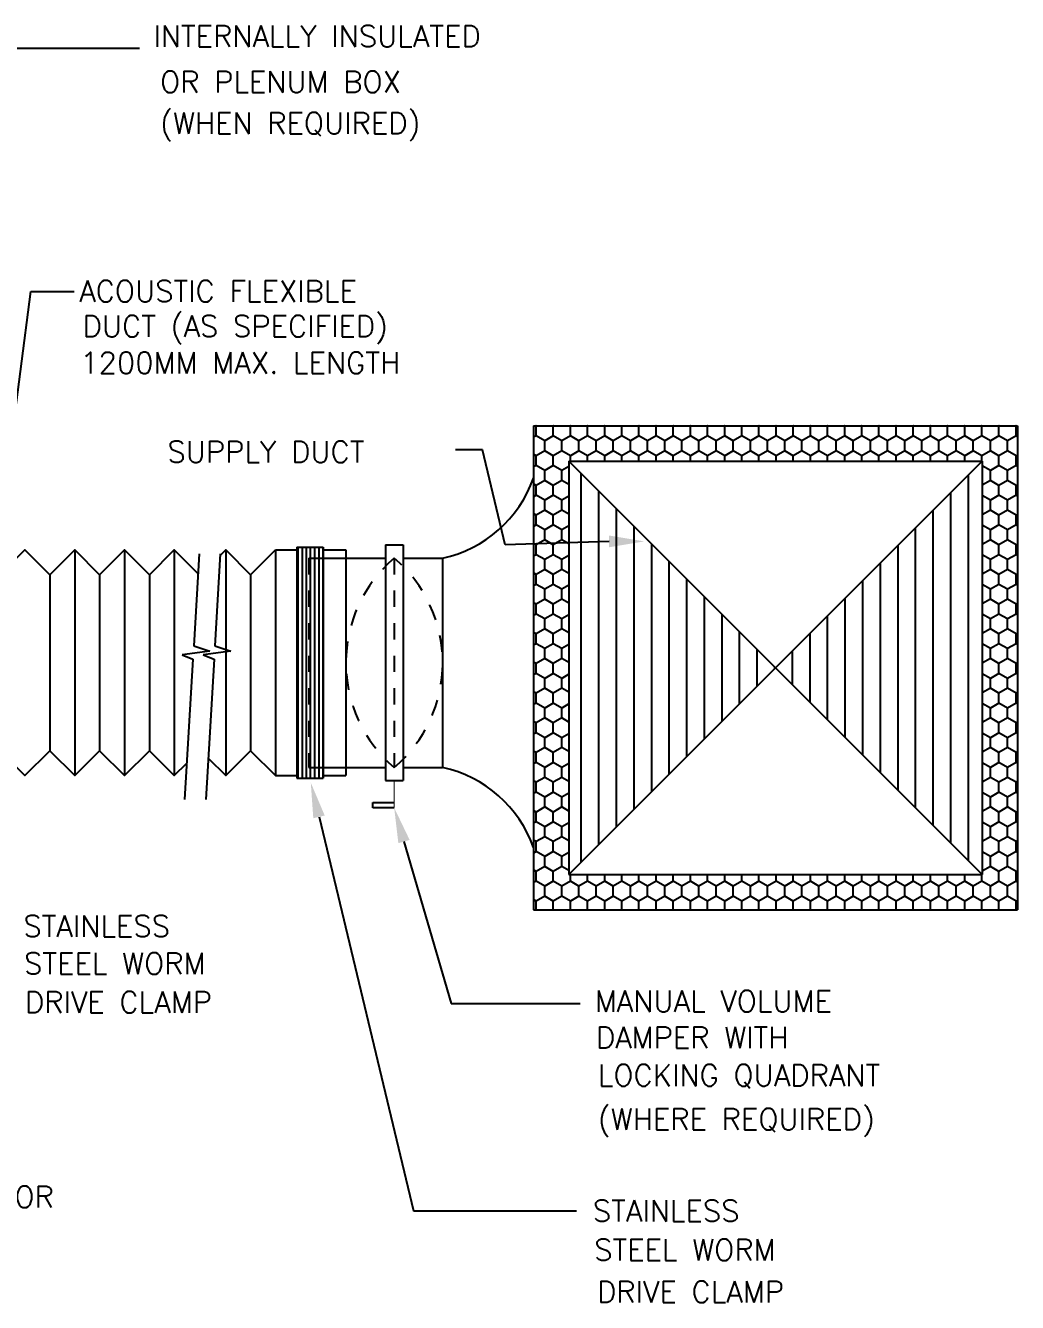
# Model space of a CAD drawing. Extents: x 594 to 813, y 174 to 240.
# Drawn here: x 639.63 to 645.73, y 193.86 to 201.72 of the extents above; entities that cross this region are included whole.
import ezdxf

# ---------------------------------------------------------------- set-up
doc = ezdxf.new("R2010")
doc.units = 0
doc.header["$MEASUREMENT"] = 0
doc.linetypes.add('HIDDEN', pattern=[0.375, 0.25, -0.125])
doc.linetypes.add('MCEN2', pattern=[3, 2, -1])
doc.layers.get('0').update_dxf_attribs({"linetype": 'CONTINUOUS', "lineweight": 30})
doc.layers.add('AC.REF(S). PIPING', color=3, linetype='CONTINUOUS', lineweight=30)
for name, color, linetype in [('DETAILS', 11, 'CONTINUOUS'), ('G-TX-HEV', 2, 'CONTINUOUS'), ('T-TEXT', 3, 'CONTINUOUS')]:
    doc.layers.add(name, color=color, linetype=linetype)
doc.styles.add('AC', font='romans.shx', dxfattribs={"height": 0.2})

# ---------------------------------------------------------------- blocks, each defined once
blk = doc.blocks.new('*X256')
at = {"color": 0}
for p, q in [((124, 177.68), (124, 221.84)), ((168, 177.84), (168, 221.68)), ((126, 179.68), (126, 219.84)), ((166, 179.84), (166, 219.68)), ((128, 181.68), (128, 217.84)), ((164, 181.84), (164, 217.68)), ((130, 183.68), (130, 215.84)), ((162, 183.84), (162, 215.68)), ((132, 185.68), (132, 213.84)), ((160, 185.84), (160, 213.68)), ((134, 187.68), (134, 211.84)), ((158, 187.84), (158, 211.68)), ((136, 189.68), (136, 209.84)), ((156, 189.84), (156, 209.68)), ((138, 191.68), (138, 207.84)), ((154, 191.84), (154, 207.68)), ((140, 193.68), (140, 205.84)), ((152, 193.84), (152, 205.68)), ((142, 195.68), (142, 203.84)), ((150, 195.84), (150, 203.68)), ((144, 197.68), (144, 201.84)), ((148, 197.84), (148, 201.68)), ((146, 199.68), (146, 199.84))]:
    blk.add_line(p, q, dxfattribs=at)
blk = doc.blocks.new('*X257')
at = {"color": 0}
for p, q in [((118.86, 227.25), (118.84, 227.26)), ((118.88, 227.26), (118.86, 227.25)), ((118.86, 226.12), (118.86, 227.25)), ((120.81, 227.25), (120.79, 227.26)), ((120.83, 227.26), (120.81, 227.25)), ((120.81, 226.12), (120.81, 227.25)), ((122.76, 227.25), (122.74, 227.26)), ((122.78, 227.26), (122.76, 227.25)), ((122.76, 226.12), (122.76, 227.25)), ((124.71, 227.25), (124.69, 227.26)), ((124.73, 227.26), (124.71, 227.25)), ((124.71, 226.12), (124.71, 227.25)), ((126.66, 227.25), (126.64, 227.26)), ((126.67, 227.26), (126.66, 227.25)), ((126.66, 226.12), (126.66, 227.25)), ((128.6, 227.25), (128.59, 227.26)), ((128.62, 227.26), (128.6, 227.25)), ((128.6, 226.12), (128.6, 227.25)), ((130.55, 227.25), (130.54, 227.26)), ((130.57, 227.26), (130.55, 227.25)), ((130.55, 226.12), (130.55, 227.25)), ((132.5, 227.25), (132.48, 227.26)), ((132.52, 227.26), (132.5, 227.25)), ((132.5, 226.12), (132.5, 227.25)), ((134.45, 227.25), (134.43, 227.26)), ((134.47, 227.26), (134.45, 227.25)), ((134.45, 226.12), (134.45, 227.25)), ((136.4, 227.25), (136.38, 227.26)), ((136.42, 227.26), (136.4, 227.25)), ((136.4, 226.12), (136.4, 227.25)), ((138.35, 227.25), (138.33, 227.26)), ((138.37, 227.26), (138.35, 227.25)), ((138.35, 226.12), (138.35, 227.25)), ((140.3, 227.25), (140.28, 227.26)), ((140.31, 227.26), (140.3, 227.25)), ((140.3, 226.12), (140.3, 227.25)), ((142.24, 227.25), (142.23, 227.26)), ((142.26, 227.26), (142.24, 227.25)), ((142.24, 226.12), (142.24, 227.25)), ((144.19, 227.25), (144.18, 227.26)), ((144.21, 227.26), (144.19, 227.25)), ((144.19, 226.12), (144.19, 227.25)), ((146.14, 227.25), (146.12, 227.26)), ((146.16, 227.26), (146.14, 227.25)), ((146.14, 226.12), (146.14, 227.25)), ((148.09, 227.25), (148.07, 227.26)), ((148.11, 227.26), (148.09, 227.25)), ((148.09, 226.12), (148.09, 227.25)), ((150.04, 227.25), (150.02, 227.26)), ((150.06, 227.26), (150.04, 227.25)), ((150.04, 226.12), (150.04, 227.25)), ((151.99, 227.25), (151.97, 227.26)), ((152.01, 227.26), (151.99, 227.25)), ((151.99, 226.12), (151.99, 227.25)), ((153.94, 227.25), (153.92, 227.26)), ((153.95, 227.26), (153.94, 227.25)), ((153.94, 226.12), (153.94, 227.25)), ((155.88, 227.25), (155.87, 227.26)), ((155.9, 227.26), (155.88, 227.25)), ((155.88, 226.12), (155.88, 227.25)), ((157.83, 227.25), (157.82, 227.26)), ((157.85, 227.26), (157.83, 227.25)), ((157.83, 226.12), (157.83, 227.25)), ((159.78, 227.25), (159.76, 227.26)), ((159.8, 227.26), (159.78, 227.25)), ((159.78, 226.12), (159.78, 227.25)), ((161.73, 227.25), (161.71, 227.26)), ((161.75, 227.26), (161.73, 227.25)), ((161.73, 226.12), (161.73, 227.25)), ((163.68, 227.25), (163.66, 227.26)), ((163.7, 227.26), (163.68, 227.25)), ((163.68, 226.12), (163.68, 227.25)), ((165.63, 227.25), (165.61, 227.26)), ((165.65, 227.26), (165.63, 227.25)), ((165.63, 226.12), (165.63, 227.25)), ((167.58, 227.25), (167.56, 227.26)), ((167.59, 227.26), (167.58, 227.25)), ((167.58, 226.12), (167.58, 227.25)), ((169.52, 227.25), (169.51, 227.26)), ((169.54, 227.26), (169.52, 227.25)), ((169.52, 226.12), (169.52, 227.25)), ((171.47, 227.25), (171.46, 227.26)), ((171.49, 227.26), (171.47, 227.25)), ((171.47, 226.12), (171.47, 227.25)), ((173.42, 227.25), (173.4, 227.26)), ((173.44, 227.26), (173.42, 227.25)), ((173.42, 226.12), (173.42, 227.25)), ((118.86, 226.12), (118.58, 225.96)), ((119.84, 225.56), (118.86, 226.12)), ((120.81, 226.12), (119.84, 225.56)), ((119.84, 224.44), (119.84, 225.56)), ((121.78, 225.56), (120.81, 226.12)), ((122.76, 226.12), (121.78, 225.56)), ((121.78, 224.44), (121.78, 225.56)), ((123.73, 225.56), (122.76, 226.12)), ((124.71, 226.12), (123.73, 225.56)), ((123.73, 224.44), (123.73, 225.56)), ((125.68, 225.56), (124.71, 226.12)), ((126.66, 226.12), (125.68, 225.56)), ((125.68, 224.44), (125.68, 225.56)), ((127.63, 225.56), (126.66, 226.12)), ((128.6, 226.12), (127.63, 225.56)), ((127.63, 224.44), (127.63, 225.56)), ((129.58, 225.56), (128.6, 226.12)), ((130.55, 226.12), (129.58, 225.56)), ((129.58, 224.44), (129.58, 225.56)), ((131.53, 225.56), (130.55, 226.12)), ((132.5, 226.12), (131.53, 225.56)), ((131.53, 224.44), (131.53, 225.56)), ((133.48, 225.56), (132.5, 226.12)), ((134.45, 226.12), (133.48, 225.56)), ((133.48, 224.44), (133.48, 225.56)), ((135.42, 225.56), (134.45, 226.12)), ((136.4, 226.12), (135.42, 225.56)), ((135.42, 224.44), (135.42, 225.56)), ((137.37, 225.56), (136.4, 226.12)), ((138.35, 226.12), (137.37, 225.56)), ((137.37, 224.44), (137.37, 225.56)), ((139.32, 225.56), (138.35, 226.12)), ((140.3, 226.12), (139.32, 225.56)), ((139.32, 224.44), (139.32, 225.56)), ((141.27, 225.56), (140.3, 226.12)), ((142.24, 226.12), (141.27, 225.56)), ((141.27, 224.44), (141.27, 225.56)), ((143.22, 225.56), (142.24, 226.12)), ((144.19, 226.12), (143.22, 225.56)), ((143.22, 224.44), (143.22, 225.56)), ((145.17, 225.56), (144.19, 226.12)), ((146.14, 226.12), (145.17, 225.56)), ((145.17, 224.44), (145.17, 225.56)), ((147.12, 225.56), (146.14, 226.12)), ((148.09, 226.12), (147.12, 225.56)), ((147.12, 224.44), (147.12, 225.56)), ((149.06, 225.56), (148.09, 226.12)), ((150.04, 226.12), (149.06, 225.56)), ((149.06, 224.44), (149.06, 225.56)), ((151.01, 225.56), (150.04, 226.12)), ((151.99, 226.12), (151.01, 225.56)), ((151.01, 224.44), (151.01, 225.56)), ((152.96, 225.56), (151.99, 226.12)), ((153.94, 226.12), (152.96, 225.56)), ((152.96, 224.44), (152.96, 225.56)), ((154.91, 225.56), (153.94, 226.12)), ((155.88, 226.12), (154.91, 225.56)), ((154.91, 224.44), (154.91, 225.56)), ((156.86, 225.56), (155.88, 226.12)), ((157.83, 226.12), (156.86, 225.56)), ((156.86, 224.44), (156.86, 225.56)), ((158.81, 225.56), (157.83, 226.12)), ((159.78, 226.12), (158.81, 225.56)), ((158.81, 224.44), (158.81, 225.56)), ((160.76, 225.56), (159.78, 226.12)), ((161.73, 226.12), (160.76, 225.56)), ((160.76, 224.44), (160.76, 225.56)), ((162.7, 225.56), (161.73, 226.12)), ((163.68, 226.12), (162.7, 225.56)), ((162.7, 224.44), (162.7, 225.56)), ((164.65, 225.56), (163.68, 226.12)), ((165.63, 226.12), (164.65, 225.56)), ((164.65, 224.44), (164.65, 225.56)), ((166.6, 225.56), (165.63, 226.12)), ((167.58, 226.12), (166.6, 225.56)), ((166.6, 224.44), (166.6, 225.56)), ((168.55, 225.56), (167.58, 226.12)), ((169.52, 226.12), (168.55, 225.56)), ((168.55, 224.44), (168.55, 225.56)), ((170.5, 225.56), (169.52, 226.12)), ((171.47, 226.12), (170.5, 225.56)), ((170.5, 224.44), (170.5, 225.56)), ((172.45, 225.56), (171.47, 226.12)), ((173.42, 226.12), (172.45, 225.56)), ((172.45, 224.44), (172.45, 225.56)), ((173.58, 226.03), (173.42, 226.12)), ((118.86, 223.87), (118.58, 224.04)), ((119.84, 224.44), (118.86, 223.87)), ((118.86, 222.75), (118.86, 223.87)), ((120.81, 223.87), (119.84, 224.44)), ((121.78, 224.44), (120.81, 223.87)), ((120.81, 222.75), (120.81, 223.87)), ((122.76, 223.87), (121.78, 224.44)), ((123.73, 224.44), (122.76, 223.87)), ((122.76, 223.26), (122.76, 223.87)), ((124.71, 223.87), (123.73, 224.44)), ((125.68, 224.44), (124.71, 223.87)), ((124.71, 223.26), (124.71, 223.87)), ((126.66, 223.87), (125.68, 224.44)), ((127.63, 224.44), (126.66, 223.87)), ((126.66, 223.26), (126.66, 223.87)), ((128.6, 223.87), (127.63, 224.44)), ((129.58, 224.44), (128.6, 223.87)), ((128.6, 223.26), (128.6, 223.87)), ((130.55, 223.87), (129.58, 224.44)), ((131.53, 224.44), (130.55, 223.87)), ((130.55, 223.26), (130.55, 223.87)), ((132.5, 223.87), (131.53, 224.44)), ((133.48, 224.44), (132.5, 223.87)), ((132.5, 223.26), (132.5, 223.87)), ((134.45, 223.87), (133.48, 224.44)), ((135.42, 224.44), (134.45, 223.87)), ((134.45, 223.26), (134.45, 223.87)), ((136.4, 223.87), (135.42, 224.44)), ((137.37, 224.44), (136.4, 223.87)), ((136.4, 223.26), (136.4, 223.87)), ((138.35, 223.87), (137.37, 224.44)), ((139.32, 224.44), (138.35, 223.87)), ((138.35, 223.26), (138.35, 223.87)), ((140.3, 223.87), (139.32, 224.44)), ((141.27, 224.44), (140.3, 223.87)), ((140.3, 223.26), (140.3, 223.87)), ((142.24, 223.87), (141.27, 224.44)), ((143.22, 224.44), (142.24, 223.87)), ((142.24, 223.26), (142.24, 223.87)), ((144.19, 223.87), (143.22, 224.44)), ((145.17, 224.44), (144.19, 223.87)), ((144.19, 223.26), (144.19, 223.87)), ((146.14, 223.87), (145.17, 224.44)), ((147.12, 224.44), (146.14, 223.87)), ((146.14, 223.26), (146.14, 223.87)), ((148.09, 223.87), (147.12, 224.44)), ((149.06, 224.44), (148.09, 223.87)), ((148.09, 223.26), (148.09, 223.87)), ((150.04, 223.87), (149.06, 224.44)), ((151.01, 224.44), (150.04, 223.87)), ((150.04, 223.26), (150.04, 223.87)), ((151.99, 223.87), (151.01, 224.44)), ((152.96, 224.44), (151.99, 223.87)), ((151.99, 223.26), (151.99, 223.87)), ((153.94, 223.87), (152.96, 224.44)), ((154.91, 224.44), (153.94, 223.87)), ((153.94, 223.26), (153.94, 223.87)), ((155.88, 223.87), (154.91, 224.44)), ((156.86, 224.44), (155.88, 223.87)), ((155.88, 223.26), (155.88, 223.87)), ((157.83, 223.87), (156.86, 224.44)), ((158.81, 224.44), (157.83, 223.87)), ((157.83, 223.26), (157.83, 223.87)), ((159.78, 223.87), (158.81, 224.44)), ((160.76, 224.44), (159.78, 223.87)), ((159.78, 223.26), (159.78, 223.87)), ((161.73, 223.87), (160.76, 224.44)), ((162.7, 224.44), (161.73, 223.87)), ((161.73, 223.26), (161.73, 223.87)), ((163.68, 223.87), (162.7, 224.44)), ((164.65, 224.44), (163.68, 223.87)), ((163.68, 223.26), (163.68, 223.87)), ((165.63, 223.87), (164.65, 224.44)), ((166.6, 224.44), (165.63, 223.87)), ((165.63, 223.26), (165.63, 223.87)), ((167.58, 223.87), (166.6, 224.44)), ((168.55, 224.44), (167.58, 223.87)), ((167.58, 223.26), (167.58, 223.87)), ((169.52, 223.87), (168.55, 224.44)), ((170.5, 224.44), (169.52, 223.87)), ((169.52, 223.26), (169.52, 223.87)), ((171.47, 223.87), (170.5, 224.44)), ((172.45, 224.44), (171.47, 223.87)), ((171.47, 222.75), (171.47, 223.87)), ((173.42, 223.87), (172.45, 224.44)), ((173.58, 223.97), (173.42, 223.87)), ((173.42, 222.75), (173.42, 223.87)), ((118.86, 222.75), (118.58, 222.59)), ((119.84, 222.19), (118.86, 222.75)), ((120.81, 222.75), (119.84, 222.19)), ((119.84, 221.06), (119.84, 222.19)), ((121.78, 222.19), (120.81, 222.75)), ((122.58, 222.65), (121.78, 222.19)), ((121.78, 221.06), (121.78, 222.19)), ((170.5, 222.19), (169.58, 222.72)), ((171.47, 222.75), (170.5, 222.19)), ((170.5, 221.06), (170.5, 222.19)), ((172.45, 222.19), (171.47, 222.75)), ((173.42, 222.75), (172.45, 222.19)), ((172.45, 221.06), (172.45, 222.19)), ((173.58, 222.66), (173.42, 222.75)), ((118.86, 220.5), (118.58, 220.66)), ((119.84, 221.06), (118.86, 220.5)), ((120.81, 220.5), (119.84, 221.06)), ((121.78, 221.06), (120.81, 220.5)), ((122.58, 220.6), (121.78, 221.06)), ((170.5, 221.06), (169.58, 220.53)), ((171.47, 220.5), (170.5, 221.06)), ((172.45, 221.06), (171.47, 220.5)), ((173.42, 220.5), (172.45, 221.06)), ((118.86, 219.37), (118.58, 219.21)), ((118.86, 219.37), (118.86, 220.5)), ((119.84, 218.81), (118.86, 219.37)), ((120.81, 219.37), (119.84, 218.81)), ((120.81, 219.37), (120.81, 220.5)), ((121.78, 218.81), (120.81, 219.37)), ((122.58, 219.27), (121.78, 218.81)), ((170.5, 218.81), (169.58, 219.34)), ((171.47, 219.37), (170.5, 218.81)), ((171.47, 219.37), (171.47, 220.5)), ((172.45, 218.81), (171.47, 219.37)), ((173.42, 219.37), (172.45, 218.81)), ((173.58, 220.59), (173.42, 220.5)), ((173.42, 219.37), (173.42, 220.5)), ((173.58, 219.28), (173.42, 219.37)), ((119.84, 217.69), (119.84, 218.81)), ((121.78, 217.69), (121.78, 218.81)), ((170.5, 217.69), (170.5, 218.81)), ((172.45, 217.69), (172.45, 218.81)), ((118.86, 217.12), (118.58, 217.29)), ((119.84, 217.69), (118.86, 217.12)), ((118.86, 216), (118.86, 217.12)), ((120.81, 217.12), (119.84, 217.69)), ((121.78, 217.69), (120.81, 217.12)), ((120.81, 216), (120.81, 217.12)), ((122.58, 217.23), (121.78, 217.69)), ((170.5, 217.69), (169.58, 217.16)), ((171.47, 217.12), (170.5, 217.69)), ((172.45, 217.69), (171.47, 217.12)), ((171.47, 216), (171.47, 217.12)), ((173.42, 217.12), (172.45, 217.69)), ((173.58, 217.22), (173.42, 217.12)), ((173.42, 216), (173.42, 217.12)), ((118.86, 216), (118.58, 215.84)), ((119.84, 215.44), (118.86, 216)), ((120.81, 216), (119.84, 215.44)), ((119.84, 214.31), (119.84, 215.44)), ((121.78, 215.44), (120.81, 216)), ((122.58, 215.9), (121.78, 215.44)), ((121.78, 214.31), (121.78, 215.44)), ((170.5, 215.44), (169.58, 215.97)), ((171.47, 216), (170.5, 215.44)), ((170.5, 214.31), (170.5, 215.44)), ((172.45, 215.44), (171.47, 216)), ((173.42, 216), (172.45, 215.44)), ((172.45, 214.31), (172.45, 215.44)), ((173.58, 215.91), (173.42, 216)), ((118.86, 213.75), (118.58, 213.91)), ((119.84, 214.31), (118.86, 213.75)), ((118.86, 212.62), (118.86, 213.75)), ((120.81, 213.75), (119.84, 214.31)), ((121.78, 214.31), (120.81, 213.75)), ((120.81, 212.62), (120.81, 213.75)), ((122.58, 213.85), (121.78, 214.31)), ((170.5, 214.31), (169.58, 213.78)), ((171.47, 213.75), (170.5, 214.31)), ((172.45, 214.31), (171.47, 213.75)), ((171.47, 212.62), (171.47, 213.75)), ((173.42, 213.75), (172.45, 214.31)), ((173.58, 213.84), (173.42, 213.75)), ((173.42, 212.62), (173.42, 213.75)), ((118.86, 212.62), (118.58, 212.46)), ((119.84, 212.06), (118.86, 212.62)), ((120.81, 212.62), (119.84, 212.06)), ((119.84, 210.94), (119.84, 212.06)), ((121.78, 212.06), (120.81, 212.62)), ((122.58, 212.52), (121.78, 212.06)), ((121.78, 210.94), (121.78, 212.06)), ((170.5, 212.06), (169.58, 212.59)), ((171.47, 212.62), (170.5, 212.06)), ((170.5, 210.94), (170.5, 212.06)), ((172.45, 212.06), (171.47, 212.62)), ((173.42, 212.62), (172.45, 212.06)), ((172.45, 210.94), (172.45, 212.06)), ((173.58, 212.53), (173.42, 212.62)), ((118.86, 210.37), (118.58, 210.54)), ((119.84, 210.94), (118.86, 210.37)), ((120.81, 210.37), (119.84, 210.94)), ((121.78, 210.94), (120.81, 210.37)), ((122.58, 210.48), (121.78, 210.94)), ((170.5, 210.94), (169.58, 210.41)), ((171.47, 210.37), (170.5, 210.94)), ((172.45, 210.94), (171.47, 210.37)), ((173.42, 210.37), (172.45, 210.94)), ((173.58, 210.47), (173.42, 210.37)), ((118.86, 209.25), (118.58, 209.09)), ((118.86, 209.25), (118.86, 210.37)), ((119.84, 208.69), (118.86, 209.25)), ((120.81, 209.25), (119.84, 208.69)), ((120.81, 209.25), (120.81, 210.37)), ((121.78, 208.69), (120.81, 209.25)), ((122.58, 209.15), (121.78, 208.69)), ((170.5, 208.69), (169.58, 209.22)), ((171.47, 209.25), (170.5, 208.69)), ((171.47, 209.25), (171.47, 210.37)), ((172.45, 208.69), (171.47, 209.25)), ((173.42, 209.25), (172.45, 208.69)), ((173.42, 209.25), (173.42, 210.37)), ((173.58, 209.16), (173.42, 209.25)), ((119.84, 207.56), (118.86, 207)), ((119.84, 207.56), (119.84, 208.69)), ((120.81, 207), (119.84, 207.56)), ((121.78, 207.56), (120.81, 207)), ((121.78, 207.56), (121.78, 208.69)), ((122.58, 207.1), (121.78, 207.56)), ((170.5, 207.56), (169.58, 207.03)), ((170.5, 207.56), (170.5, 208.69)), ((171.47, 207), (170.5, 207.56)), ((172.45, 207.56), (171.47, 207)), ((172.45, 207.56), (172.45, 208.69)), ((173.42, 207), (172.45, 207.56)), ((118.86, 207), (118.58, 207.16)), ((118.86, 205.87), (118.86, 207)), ((120.81, 205.87), (120.81, 207)), ((171.47, 205.87), (171.47, 207)), ((173.58, 207.09), (173.42, 207)), ((173.42, 205.87), (173.42, 207)), ((118.86, 205.87), (118.58, 205.71)), ((119.84, 205.31), (118.86, 205.87)), ((120.81, 205.87), (119.84, 205.31)), ((119.84, 204.19), (119.84, 205.31)), ((121.78, 205.31), (120.81, 205.87)), ((122.58, 205.77), (121.78, 205.31)), ((121.78, 204.19), (121.78, 205.31)), ((170.5, 205.31), (169.58, 205.84)), ((171.47, 205.87), (170.5, 205.31)), ((170.5, 204.19), (170.5, 205.31)), ((172.45, 205.31), (171.47, 205.87)), ((173.42, 205.87), (172.45, 205.31)), ((172.45, 204.19), (172.45, 205.31)), ((173.58, 205.78), (173.42, 205.87)), ((118.86, 203.62), (118.58, 203.79)), ((119.84, 204.19), (118.86, 203.62)), ((118.86, 202.5), (118.86, 203.62)), ((120.81, 203.62), (119.84, 204.19)), ((121.78, 204.19), (120.81, 203.62)), ((120.81, 202.5), (120.81, 203.62)), ((122.58, 203.73), (121.78, 204.19)), ((170.5, 204.19), (169.58, 203.66)), ((171.47, 203.62), (170.5, 204.19)), ((172.45, 204.19), (171.47, 203.62)), ((171.47, 202.5), (171.47, 203.62)), ((173.42, 203.62), (172.45, 204.19)), ((173.58, 203.72), (173.42, 203.62)), ((173.42, 202.5), (173.42, 203.62)), ((118.86, 202.5), (118.58, 202.34)), ((119.84, 201.94), (118.86, 202.5)), ((120.81, 202.5), (119.84, 201.94)), ((119.84, 200.81), (119.84, 201.94)), ((121.78, 201.94), (120.81, 202.5)), ((122.58, 202.4), (121.78, 201.94)), ((121.78, 200.81), (121.78, 201.94)), ((170.5, 201.94), (169.58, 202.47)), ((171.47, 202.5), (170.5, 201.94)), ((170.5, 200.81), (170.5, 201.94)), ((172.45, 201.94), (171.47, 202.5)), ((173.42, 202.5), (172.45, 201.94)), ((172.45, 200.81), (172.45, 201.94)), ((173.58, 202.41), (173.42, 202.5)), ((118.86, 200.25), (118.58, 200.41)), ((119.84, 200.81), (118.86, 200.25)), ((120.81, 200.25), (119.84, 200.81)), ((121.78, 200.81), (120.81, 200.25)), ((122.58, 200.35), (121.78, 200.81)), ((170.5, 200.81), (169.58, 200.28)), ((171.47, 200.25), (170.5, 200.81)), ((172.45, 200.81), (171.47, 200.25)), ((173.42, 200.25), (172.45, 200.81)), ((173.58, 200.34), (173.42, 200.25)), ((118.86, 199.12), (118.58, 198.96)), ((118.86, 199.12), (118.86, 200.25)), ((119.84, 198.56), (118.86, 199.12)), ((120.81, 199.12), (119.84, 198.56)), ((120.81, 199.12), (120.81, 200.25)), ((121.78, 198.56), (120.81, 199.12)), ((122.58, 199.02), (121.78, 198.56)), ((170.5, 198.56), (169.58, 199.09)), ((171.47, 199.12), (170.5, 198.56)), ((171.47, 199.12), (171.47, 200.25)), ((172.45, 198.56), (171.47, 199.12)), ((173.42, 199.12), (172.45, 198.56)), ((173.42, 199.12), (173.42, 200.25)), ((173.58, 199.03), (173.42, 199.12)), ((119.84, 197.44), (118.86, 196.87)), ((119.84, 197.44), (119.84, 198.56)), ((120.81, 196.87), (119.84, 197.44)), ((121.78, 197.44), (120.81, 196.87)), ((121.78, 197.44), (121.78, 198.56)), ((122.58, 196.98), (121.78, 197.44)), ((170.5, 197.44), (169.58, 196.91)), ((170.5, 197.44), (170.5, 198.56)), ((171.47, 196.87), (170.5, 197.44)), ((172.45, 197.44), (171.47, 196.87)), ((172.45, 197.44), (172.45, 198.56)), ((173.42, 196.87), (172.45, 197.44)), ((118.86, 196.87), (118.58, 197.04)), ((118.86, 195.75), (118.86, 196.87)), ((120.81, 195.75), (120.81, 196.87)), ((171.47, 195.75), (171.47, 196.87)), ((173.58, 196.97), (173.42, 196.87)), ((173.42, 195.75), (173.42, 196.87)), ((118.86, 195.75), (118.58, 195.59)), ((119.84, 195.19), (118.86, 195.75)), ((120.81, 195.75), (119.84, 195.19)), ((119.84, 194.06), (119.84, 195.19)), ((121.78, 195.19), (120.81, 195.75)), ((122.58, 195.65), (121.78, 195.19)), ((121.78, 194.06), (121.78, 195.19)), ((170.5, 195.19), (169.58, 195.72)), ((171.47, 195.75), (170.5, 195.19)), ((170.5, 194.06), (170.5, 195.19)), ((172.45, 195.19), (171.47, 195.75)), ((173.42, 195.75), (172.45, 195.19)), ((172.45, 194.06), (172.45, 195.19)), ((173.58, 195.66), (173.42, 195.75)), ((118.86, 193.5), (118.58, 193.66)), ((119.84, 194.06), (118.86, 193.5)), ((118.86, 192.37), (118.86, 193.5)), ((120.81, 193.5), (119.84, 194.06)), ((121.78, 194.06), (120.81, 193.5)), ((120.81, 192.37), (120.81, 193.5)), ((122.58, 193.6), (121.78, 194.06)), ((170.5, 194.06), (169.58, 193.53)), ((171.47, 193.5), (170.5, 194.06)), ((172.45, 194.06), (171.47, 193.5)), ((171.47, 192.37), (171.47, 193.5)), ((173.42, 193.5), (172.45, 194.06)), ((173.58, 193.59), (173.42, 193.5)), ((173.42, 192.37), (173.42, 193.5)), ((118.86, 192.37), (118.58, 192.21)), ((119.84, 191.81), (118.86, 192.37)), ((120.81, 192.37), (119.84, 191.81)), ((119.84, 190.69), (119.84, 191.81)), ((121.78, 191.81), (120.81, 192.37)), ((122.58, 192.27), (121.78, 191.81)), ((121.78, 190.69), (121.78, 191.81)), ((170.5, 191.81), (169.58, 192.34)), ((171.47, 192.37), (170.5, 191.81)), ((170.5, 190.69), (170.5, 191.81)), ((172.45, 191.81), (171.47, 192.37)), ((173.42, 192.37), (172.45, 191.81)), ((172.45, 190.69), (172.45, 191.81)), ((173.58, 192.28), (173.42, 192.37)), ((118.86, 190.12), (118.58, 190.29)), ((119.84, 190.69), (118.86, 190.12)), ((120.81, 190.12), (119.84, 190.69)), ((121.78, 190.69), (120.81, 190.12)), ((122.58, 190.23), (121.78, 190.69)), ((170.5, 190.69), (169.58, 190.16)), ((171.47, 190.12), (170.5, 190.69)), ((172.45, 190.69), (171.47, 190.12)), ((173.42, 190.12), (172.45, 190.69)), ((173.58, 190.22), (173.42, 190.12)), ((118.86, 189), (118.58, 188.84)), ((118.86, 189), (118.86, 190.12)), ((119.84, 188.44), (118.86, 189)), ((120.81, 189), (119.84, 188.44)), ((120.81, 189), (120.81, 190.12)), ((121.78, 188.44), (120.81, 189)), ((122.58, 188.9), (121.78, 188.44)), ((170.5, 188.44), (169.58, 188.97)), ((171.47, 189), (170.5, 188.44)), ((171.47, 189), (171.47, 190.12)), ((172.45, 188.44), (171.47, 189)), ((173.42, 189), (172.45, 188.44)), ((173.42, 189), (173.42, 190.12)), ((173.58, 188.91), (173.42, 189)), ((119.84, 187.31), (118.86, 186.75)), ((119.84, 187.31), (119.84, 188.44)), ((120.81, 186.75), (119.84, 187.31)), ((121.78, 187.31), (120.81, 186.75)), ((121.78, 187.31), (121.78, 188.44)), ((122.58, 186.85), (121.78, 187.31)), ((170.5, 187.31), (169.58, 186.78)), ((170.5, 187.31), (170.5, 188.44)), ((171.47, 186.75), (170.5, 187.31)), ((172.45, 187.31), (171.47, 186.75)), ((172.45, 187.31), (172.45, 188.44)), ((173.42, 186.75), (172.45, 187.31)), ((118.86, 186.75), (118.58, 186.91)), ((118.86, 185.62), (118.86, 186.75)), ((120.81, 185.62), (120.81, 186.75)), ((171.47, 185.62), (171.47, 186.75)), ((173.58, 186.84), (173.42, 186.75)), ((173.42, 185.62), (173.42, 186.75)), ((118.86, 185.62), (118.58, 185.46)), ((119.84, 185.06), (118.86, 185.62)), ((120.81, 185.62), (119.84, 185.06)), ((119.84, 183.94), (119.84, 185.06)), ((121.78, 185.06), (120.81, 185.62)), ((122.58, 185.52), (121.78, 185.06)), ((121.78, 183.94), (121.78, 185.06)), ((170.5, 185.06), (169.58, 185.59)), ((171.47, 185.62), (170.5, 185.06)), ((170.5, 183.94), (170.5, 185.06)), ((172.45, 185.06), (171.47, 185.62)), ((173.42, 185.62), (172.45, 185.06)), ((172.45, 183.94), (172.45, 185.06)), ((173.58, 185.53), (173.42, 185.62)), ((118.86, 183.37), (118.58, 183.54)), ((119.84, 183.94), (118.86, 183.37)), ((118.86, 182.25), (118.86, 183.37)), ((120.81, 183.37), (119.84, 183.94)), ((121.78, 183.94), (120.81, 183.37)), ((120.81, 182.25), (120.81, 183.37)), ((122.58, 183.48), (121.78, 183.94)), ((170.5, 183.94), (169.58, 183.41)), ((171.47, 183.37), (170.5, 183.94)), ((172.45, 183.94), (171.47, 183.37)), ((171.47, 182.25), (171.47, 183.37)), ((173.42, 183.37), (172.45, 183.94)), ((173.58, 183.47), (173.42, 183.37)), ((173.42, 182.25), (173.42, 183.37)), ((118.86, 182.25), (118.58, 182.09)), ((119.84, 181.69), (118.86, 182.25)), ((120.81, 182.25), (119.84, 181.69)), ((119.84, 180.56), (119.84, 181.69)), ((121.78, 181.69), (120.81, 182.25)), ((122.58, 182.15), (121.78, 181.69)), ((121.78, 180.56), (121.78, 181.69)), ((170.5, 181.69), (169.58, 182.22)), ((171.47, 182.25), (170.5, 181.69)), ((170.5, 180.56), (170.5, 181.69)), ((172.45, 181.69), (171.47, 182.25)), ((173.42, 182.25), (172.45, 181.69)), ((172.45, 180.56), (172.45, 181.69)), ((173.58, 182.16), (173.42, 182.25)), ((118.86, 180), (118.58, 180.16)), ((119.84, 180.56), (118.86, 180)), ((118.86, 178.87), (118.86, 180)), ((120.81, 180), (119.84, 180.56)), ((121.78, 180.56), (120.81, 180)), ((120.81, 178.87), (120.81, 180)), ((122.58, 180.1), (121.78, 180.56)), ((170.5, 180.56), (169.58, 180.03)), ((171.47, 180), (170.5, 180.56)), ((172.45, 180.56), (171.47, 180)), ((171.47, 178.87), (171.47, 180)), ((173.42, 180), (172.45, 180.56)), ((173.58, 180.09), (173.42, 180)), ((173.42, 178.87), (173.42, 180)), ((118.86, 178.87), (118.58, 178.71)), ((119.84, 178.31), (118.86, 178.87)), ((120.81, 178.87), (119.84, 178.31)), ((121.78, 178.31), (120.81, 178.87)), ((122.58, 178.77), (121.78, 178.31)), ((170.5, 178.31), (169.58, 178.84)), ((171.47, 178.87), (170.5, 178.31)), ((172.45, 178.31), (171.47, 178.87)), ((173.42, 178.87), (172.45, 178.31)), ((173.58, 178.78), (173.42, 178.87)), ((119.84, 177.19), (118.86, 176.62)), ((119.84, 177.19), (119.84, 178.31)), ((120.81, 176.62), (119.84, 177.19)), ((121.78, 177.19), (120.81, 176.62)), ((121.78, 177.19), (121.78, 178.31)), ((122.58, 176.73), (121.78, 177.19)), ((170.5, 177.19), (169.58, 176.66)), ((170.5, 177.19), (170.5, 178.31)), ((171.47, 176.62), (170.5, 177.19)), ((172.45, 177.19), (171.47, 176.62)), ((172.45, 177.19), (172.45, 178.31)), ((173.42, 176.62), (172.45, 177.19)), ((118.86, 176.62), (118.58, 176.79)), ((118.86, 175.5), (118.86, 176.62)), ((120.81, 175.5), (120.81, 176.62)), ((122.76, 175.5), (122.76, 176.26)), ((124.71, 175.5), (124.71, 176.26)), ((126.66, 175.5), (126.66, 176.26)), ((128.6, 175.5), (128.6, 176.26)), ((130.55, 175.5), (130.55, 176.26)), ((132.5, 175.5), (132.5, 176.26)), ((134.45, 175.5), (134.45, 176.26)), ((136.4, 175.5), (136.4, 176.26)), ((138.35, 175.5), (138.35, 176.26)), ((140.3, 175.5), (140.3, 176.26)), ((142.24, 175.5), (142.24, 176.26)), ((144.19, 175.5), (144.19, 176.26)), ((146.14, 175.5), (146.14, 176.26)), ((148.09, 175.5), (148.09, 176.26)), ((150.04, 175.5), (150.04, 176.26)), ((151.99, 175.5), (151.99, 176.26)), ((153.94, 175.5), (153.94, 176.26)), ((155.88, 175.5), (155.88, 176.26)), ((157.83, 175.5), (157.83, 176.26)), ((159.78, 175.5), (159.78, 176.26)), ((161.73, 175.5), (161.73, 176.26)), ((163.68, 175.5), (163.68, 176.26)), ((165.63, 175.5), (165.63, 176.26)), ((167.58, 175.5), (167.58, 176.26)), ((169.52, 175.5), (169.52, 176.26)), ((171.47, 175.5), (171.47, 176.62)), ((173.58, 176.72), (173.42, 176.62)), ((173.42, 175.5), (173.42, 176.62)), ((118.86, 175.5), (118.58, 175.34)), ((119.84, 174.94), (118.86, 175.5)), ((120.81, 175.5), (119.84, 174.94)), ((119.84, 173.81), (119.84, 174.94)), ((121.78, 174.94), (120.81, 175.5)), ((122.76, 175.5), (121.78, 174.94)), ((121.78, 173.81), (121.78, 174.94)), ((123.73, 174.94), (122.76, 175.5)), ((124.71, 175.5), (123.73, 174.94)), ((123.73, 173.81), (123.73, 174.94)), ((125.68, 174.94), (124.71, 175.5)), ((126.66, 175.5), (125.68, 174.94)), ((125.68, 173.81), (125.68, 174.94)), ((127.63, 174.94), (126.66, 175.5)), ((128.6, 175.5), (127.63, 174.94)), ((127.63, 173.81), (127.63, 174.94)), ((129.58, 174.94), (128.6, 175.5)), ((130.55, 175.5), (129.58, 174.94)), ((129.58, 173.81), (129.58, 174.94)), ((131.53, 174.94), (130.55, 175.5)), ((132.5, 175.5), (131.53, 174.94)), ((131.53, 173.81), (131.53, 174.94)), ((133.48, 174.94), (132.5, 175.5)), ((134.45, 175.5), (133.48, 174.94)), ((133.48, 173.81), (133.48, 174.94)), ((135.42, 174.94), (134.45, 175.5)), ((136.4, 175.5), (135.42, 174.94)), ((135.42, 173.81), (135.42, 174.94)), ((137.37, 174.94), (136.4, 175.5)), ((138.35, 175.5), (137.37, 174.94)), ((137.37, 173.81), (137.37, 174.94)), ((139.32, 174.94), (138.35, 175.5)), ((140.3, 175.5), (139.32, 174.94)), ((139.32, 173.81), (139.32, 174.94)), ((141.27, 174.94), (140.3, 175.5)), ((142.24, 175.5), (141.27, 174.94)), ((141.27, 173.81), (141.27, 174.94)), ((143.22, 174.94), (142.24, 175.5)), ((144.19, 175.5), (143.22, 174.94)), ((143.22, 173.81), (143.22, 174.94)), ((145.17, 174.94), (144.19, 175.5)), ((146.14, 175.5), (145.17, 174.94)), ((145.17, 173.81), (145.17, 174.94)), ((147.12, 174.94), (146.14, 175.5)), ((148.09, 175.5), (147.12, 174.94)), ((147.12, 173.81), (147.12, 174.94)), ((149.06, 174.94), (148.09, 175.5)), ((150.04, 175.5), (149.06, 174.94)), ((149.06, 173.81), (149.06, 174.94)), ((151.01, 174.94), (150.04, 175.5)), ((151.99, 175.5), (151.01, 174.94)), ((151.01, 173.81), (151.01, 174.94)), ((152.96, 174.94), (151.99, 175.5)), ((153.94, 175.5), (152.96, 174.94)), ((152.96, 173.81), (152.96, 174.94)), ((154.91, 174.94), (153.94, 175.5)), ((155.88, 175.5), (154.91, 174.94)), ((154.91, 173.81), (154.91, 174.94)), ((156.86, 174.94), (155.88, 175.5)), ((157.83, 175.5), (156.86, 174.94)), ((156.86, 173.81), (156.86, 174.94)), ((158.81, 174.94), (157.83, 175.5)), ((159.78, 175.5), (158.81, 174.94)), ((158.81, 173.81), (158.81, 174.94)), ((160.76, 174.94), (159.78, 175.5)), ((161.73, 175.5), (160.76, 174.94)), ((160.76, 173.81), (160.76, 174.94)), ((162.7, 174.94), (161.73, 175.5)), ((163.68, 175.5), (162.7, 174.94)), ((162.7, 173.81), (162.7, 174.94)), ((164.65, 174.94), (163.68, 175.5)), ((165.63, 175.5), (164.65, 174.94)), ((164.65, 173.81), (164.65, 174.94)), ((166.6, 174.94), (165.63, 175.5)), ((167.58, 175.5), (166.6, 174.94)), ((166.6, 173.81), (166.6, 174.94)), ((168.55, 174.94), (167.58, 175.5)), ((169.52, 175.5), (168.55, 174.94)), ((168.55, 173.81), (168.55, 174.94)), ((170.5, 174.94), (169.52, 175.5)), ((171.47, 175.5), (170.5, 174.94)), ((170.5, 173.81), (170.5, 174.94)), ((172.45, 174.94), (171.47, 175.5)), ((173.42, 175.5), (172.45, 174.94)), ((172.45, 173.81), (172.45, 174.94)), ((173.58, 175.41), (173.42, 175.5)), ((118.86, 173.25), (118.58, 173.41)), ((119.84, 173.81), (118.86, 173.25)), ((118.86, 172.26), (118.86, 173.25)), ((120.81, 173.25), (119.84, 173.81)), ((121.78, 173.81), (120.81, 173.25)), ((120.81, 172.26), (120.81, 173.25)), ((122.76, 173.25), (121.78, 173.81)), ((123.73, 173.81), (122.76, 173.25)), ((122.76, 172.26), (122.76, 173.25)), ((124.71, 173.25), (123.73, 173.81)), ((125.68, 173.81), (124.71, 173.25)), ((124.71, 172.26), (124.71, 173.25)), ((126.66, 173.25), (125.68, 173.81)), ((127.63, 173.81), (126.66, 173.25)), ((126.66, 172.26), (126.66, 173.25)), ((128.6, 173.25), (127.63, 173.81)), ((129.58, 173.81), (128.6, 173.25)), ((128.6, 172.26), (128.6, 173.25)), ((130.55, 173.25), (129.58, 173.81)), ((131.53, 173.81), (130.55, 173.25)), ((130.55, 172.26), (130.55, 173.25)), ((132.5, 173.25), (131.53, 173.81)), ((133.48, 173.81), (132.5, 173.25)), ((132.5, 172.26), (132.5, 173.25)), ((134.45, 173.25), (133.48, 173.81)), ((135.42, 173.81), (134.45, 173.25)), ((134.45, 172.26), (134.45, 173.25)), ((136.4, 173.25), (135.42, 173.81)), ((137.37, 173.81), (136.4, 173.25)), ((136.4, 172.26), (136.4, 173.25)), ((138.35, 173.25), (137.37, 173.81)), ((139.32, 173.81), (138.35, 173.25)), ((138.35, 172.26), (138.35, 173.25)), ((140.3, 173.25), (139.32, 173.81)), ((141.27, 173.81), (140.3, 173.25)), ((140.3, 172.26), (140.3, 173.25)), ((142.24, 173.25), (141.27, 173.81)), ((143.22, 173.81), (142.24, 173.25)), ((142.24, 172.26), (142.24, 173.25)), ((144.19, 173.25), (143.22, 173.81)), ((145.17, 173.81), (144.19, 173.25)), ((144.19, 172.26), (144.19, 173.25)), ((146.14, 173.25), (145.17, 173.81)), ((147.12, 173.81), (146.14, 173.25)), ((146.14, 172.26), (146.14, 173.25)), ((148.09, 173.25), (147.12, 173.81)), ((149.06, 173.81), (148.09, 173.25)), ((148.09, 172.26), (148.09, 173.25)), ((150.04, 173.25), (149.06, 173.81)), ((151.01, 173.81), (150.04, 173.25)), ((150.04, 172.26), (150.04, 173.25)), ((151.99, 173.25), (151.01, 173.81)), ((152.96, 173.81), (151.99, 173.25)), ((151.99, 172.26), (151.99, 173.25)), ((153.94, 173.25), (152.96, 173.81)), ((154.91, 173.81), (153.94, 173.25)), ((153.94, 172.26), (153.94, 173.25)), ((155.88, 173.25), (154.91, 173.81)), ((156.86, 173.81), (155.88, 173.25)), ((155.88, 172.26), (155.88, 173.25)), ((157.83, 173.25), (156.86, 173.81)), ((158.81, 173.81), (157.83, 173.25)), ((157.83, 172.26), (157.83, 173.25)), ((159.78, 173.25), (158.81, 173.81)), ((160.76, 173.81), (159.78, 173.25)), ((159.78, 172.26), (159.78, 173.25)), ((161.73, 173.25), (160.76, 173.81)), ((162.7, 173.81), (161.73, 173.25)), ((161.73, 172.26), (161.73, 173.25)), ((163.68, 173.25), (162.7, 173.81)), ((164.65, 173.81), (163.68, 173.25)), ((163.68, 172.26), (163.68, 173.25)), ((165.63, 173.25), (164.65, 173.81)), ((166.6, 173.81), (165.63, 173.25)), ((165.63, 172.26), (165.63, 173.25)), ((167.58, 173.25), (166.6, 173.81)), ((168.55, 173.81), (167.58, 173.25)), ((167.58, 172.26), (167.58, 173.25)), ((169.52, 173.25), (168.55, 173.81)), ((170.5, 173.81), (169.52, 173.25)), ((169.52, 172.26), (169.52, 173.25)), ((171.47, 173.25), (170.5, 173.81)), ((172.45, 173.81), (171.47, 173.25)), ((171.47, 172.26), (171.47, 173.25)), ((173.42, 173.25), (172.45, 173.81)), ((173.58, 173.34), (173.42, 173.25)), ((173.42, 172.26), (173.42, 173.25))]:
    blk.add_line(p, q, dxfattribs=at)
blk = doc.blocks.new('*X259')
at = {"color": 0}
for p, q in [((117.6, 182.46), (117.6, 208.72)), ((118.07, 182.46), (118.07, 208.72)), ((118.54, 182.46), (118.54, 208.72)), ((119.01, 182.46), (119.01, 208.72)), ((119.48, 182.46), (119.48, 208.72)), ((119.96, 182.46), (119.96, 208.72)), ((120.43, 182.46), (120.43, 208.72))]:
    blk.add_line(p, q, dxfattribs=at)
blk = doc.blocks.new('A$C5DD3573E')
at = {"layer": 'DETAILS', "color": 2}
for p, q in [((-18826.456, -27188.9), (-18826.456, -29649.146)), ((-18826.456, -27188.9), (-16366.21, -27188.9)), ((-16366.21, -27188.9), (-16366.21, -29649.146)), ((-18647.529, -27367.827), (-18647.529, -29470.219)), ((-18647.529, -27367.827), (-16545.137, -29470.219)), ((-16545.137, -27367.827), (-18647.529, -29470.219)), ((-18647.529, -27367.827), (-16545.137, -27367.827)), ((-16545.137, -27367.827), (-16545.137, -29470.219)), ((-20527.101, -27840.162), (-20554.654, -28307.42)), ((-20419.362, -27840.162), (-20446.915, -28307.42)), ((-20265.344, -27946.137), (-20138.823, -27819.616)), ((-20138.823, -27819.616), (-20138.823, -28967.292)), ((-20138.823, -27819.616), (-20030.638, -27819.616)), ((-20030.638, -27806.197), (-20030.638, -28980.711)), ((-20030.638, -27806.197), (-19896.442, -27806.197)), ((-19896.442, -27806.197), (-19896.442, -28980.711)), ((-19896.442, -27819.616), (-19780.969, -27819.616)), ((-19780.969, -27819.616), (-19780.969, -28967.292)), ((-19579.676, -27794.333), (-19579.676, -28992.574)), ((-19579.676, -27794.333), (-19490.213, -27794.333)), ((-19490.213, -27794.333), (-19490.213, -28992.574)), ((-19970.015, -27861.431), (-19579.676, -27861.431)), ((-19490.213, -27861.431), (-19288.92, -27861.431)), ((-19288.92, -27861.431), (-19288.92, -28925.477)), ((-21032.984, -27946.137), (-21032.984, -28840.771)), ((-20554.654, -28307.42), (-20473.449, -28334.285)), ((-20446.915, -28307.42), (-20365.71, -28334.285)), ((-20473.449, -28334.285), (-20613.958, -28352.345)), ((-20613.958, -28352.345), (-20558.646, -28375.13)), ((-20365.71, -28334.285), (-20506.219, -28352.345)), ((-20506.219, -28352.345), (-20450.907, -28375.13)), ((-20558.646, -28375.13), (-20600.727, -29088.773)), ((-20450.907, -28375.13), (-20492.988, -29088.773)), ((-20265.344, -28840.771), (-20138.823, -28967.292)), ((-19970.015, -28925.477), (-19579.676, -28925.477)), ((-19490.213, -28925.477), (-19288.92, -28925.477)), ((-20138.823, -28967.292), (-20030.638, -28967.292)), ((-20030.638, -28980.711), (-19896.442, -28980.711)), ((-19896.442, -28967.292), (-19780.969, -28967.292)), ((-19579.676, -28992.574), (-19490.213, -28992.574)), ((-19644.234, -29104.037), (-19534.945, -29104.037)), ((-19644.234, -29130.525), (-19644.234, -29104.037)), ((-19534.945, -29130.525), (-19644.234, -29130.525)), ((-18647.529, -29470.219), (-16545.137, -29470.219)), ((-18826.456, -29649.146), (-16366.21, -29649.146))]:
    blk.add_line(p, q, dxfattribs=at)
at = {"layer": 'DETAILS', "color": 2, "linetype": 'HIDDEN'}
for p, q in [((-19970.015, -27861.431), (-19970.015, -28925.477)), ((-19534.945, -27861.431), (-19534.945, -28925.477))]:
    blk.add_line(p, q, dxfattribs=at)
at = {"layer": 'DETAILS', "color": 2}
for points in [[(-21539.066, -27946.137), (-21412.546, -27819.616), (-21286.025, -27946.137)], [(-21286.025, -27946.137), (-21159.505, -27819.616), (-21032.984, -27946.137)], [(-21159.505, -27819.616), (-21159.505, -28967.292)], [(-21032.984, -27946.137), (-20906.464, -27819.616), (-20779.943, -27946.137)], [(-20906.464, -27819.616), (-20906.464, -28967.292)], [(-20779.943, -27946.137), (-20653.423, -27819.616), (-20532.991, -27940.048)], [(-20653.423, -27819.616), (-20653.423, -28967.292)], [(-20419.798, -27847.55), (-20391.864, -27819.616), (-20265.344, -27946.137)], [(-20391.864, -27819.616), (-20391.864, -28967.292)], [(-21286.025, -27946.137), (-21286.025, -28840.771)], [(-20779.943, -27946.137), (-20779.943, -28840.771)], [(-20265.344, -27946.137), (-20265.344, -28840.771)], [(-21539.066, -28840.771), (-21412.546, -28967.292), (-21286.025, -28840.771)], [(-21286.025, -28840.771), (-21159.505, -28967.292), (-21032.984, -28840.771)], [(-21032.984, -28840.771), (-20906.464, -28967.292), (-20779.943, -28840.771)], [(-20779.943, -28840.771), (-20653.423, -28967.292), (-20589.813, -28903.682)], [(-20480.593, -28878.563), (-20391.864, -28967.292), (-20265.344, -28840.771)]]:
    blk.add_lwpolyline(points, dxfattribs=at)
at = {"layer": 'DETAILS', "color": 2, "const_width": 4.473}
blk.add_lwpolyline([(-19534.945, -28992.574), (-19534.945, -29130.525)], dxfattribs=at)
at = {"layer": 'DETAILS', "color": 2}
for centre, start, end in [((-19424.953, -27240.608), 282.3591469, 340.3383815), ((-19424.953, -29546.3), 19.6616185, 77.6408531)]:
    blk.add_arc(centre, 635.552, start, end, dxfattribs=at)
at = {"layer": 'DETAILS', "color": 2, "linetype": 'MCEN2'}
for centre, start, end in [((-19082.713, -28393.454), 130.3653284, 229.6346716), ((-19987.176, -28393.454), 310.3653284, 49.6346716)]:
    blk.add_arc(centre, 698.257, start, end, dxfattribs=at)
at = {"layer": 'T-TEXT', "color": 7, "linetype": 'Continuous'}
for p, q in [((-21886.543, -25267.47), (-20829.971, -25267.47)), ((-21542.677, -27725.363), (-21382.757, -26504.917)), ((-21382.757, -26504.917), (-21161.792, -26504.917)), ((-19085.897, -27310.645), (-19222.967, -27310.645)), ((-18971.672, -27794.153), (-19085.897, -27310.645)), ((-18442.249, -27776.299), (-18971.672, -27794.153)), ((-19917.541, -29176.837), (-19436.36, -31179.849)), ((-19485.385, -29302.348), (-19246.187, -30125.728)), ((-19246.187, -30125.728), (-18589.339, -30125.728)), ((-19436.36, -31179.849), (-18608.106, -31179.849))]:
    blk.add_line(p, q, dxfattribs=at)
for points in [[(-18442.249, -27746.477), (-18442.249, -27806.12), (-18263.322, -27776.299)], [(-19946.537, -29183.803), (-19888.545, -29169.871), (-19959.335, -29002.86)], [(-19514.022, -29310.667), (-19456.748, -29294.029), (-19535.301, -29130.525)]]:
    blk.add_solid(points, dxfattribs=at)
at = {"layer": 'DETAILS', "color": 2, "xscale": 44.7317412211987, "yscale": 44.7317412211987, "zscale": 44.7317412211987}
for name, p in [('*X257', (-24130.67, -37354.648)), ('*X256', (-24130.67, -37354.648)), ('*X259', (-25283.525, -37142.492))]:
    blk.add_blockref(name, p, dxfattribs=at)
at = {"layer": 'G-TX-HEV', "color": 7, "style": 'AC'}
for s, p in [('INTERNALLY INSULATED', (-20759.386, -25262.013)), ('OR PLENUM BOX', (-20725.975, -25494.294)), ('(WHEN REQUIRED)', (-20725.975, -25704.336)), ('ACOUSTIC FLEXIBLE', (-21137.238, -26557.585)), ('DUCT (AS SPECIFIED)', (-21119.57, -26736.551)), ('1200MM MAX. LENGTH', (-21131.349, -26922.245)), ('SUPPLY DUCT', (-20688.483, -27374.903)), ('STAINLESS', (-21420.813, -29786.94)), ('STEEL WORM', (-21417.125, -29977.333)), ('MANUAL VOLUME', (-18515.888, -30169.053)), ('DRIVE CLAMP', (-21412.537, -30173.214)), ('DAMPER WITH', (-18509.552, -30353.263)), ('LOCKING QUADRANT', (-18500.047, -30545.401)), ('(WHERE REQUIRED)', (-18499.673, -30768.279)), ('CONCRETE OR', (-22290.849, -31162.674)), ('STAINLESS', (-18525.216, -31234.691)), ('STEEL WORM', (-18518.844, -31432.357)), ('DRIVE CLAMP', (-18503.666, -31645.976))]:
    blk.add_text(s, height=108.7498, dxfattribs=at).set_placement(p)

msp = doc.modelspace()

# ---------------------------------------------------------------- block references
at = {"layer": 'AC.REF(S). PIPING', "linetype": 'Continuous', "xscale": 0.0012099999999862, "yscale": 0.0012099999999862, "zscale": 0.0012099999999862}
msp.add_blockref('A$C5DD3573E', (665.5351, 232.1557), dxfattribs=at)

doc.saveas('drawing.dxf')
